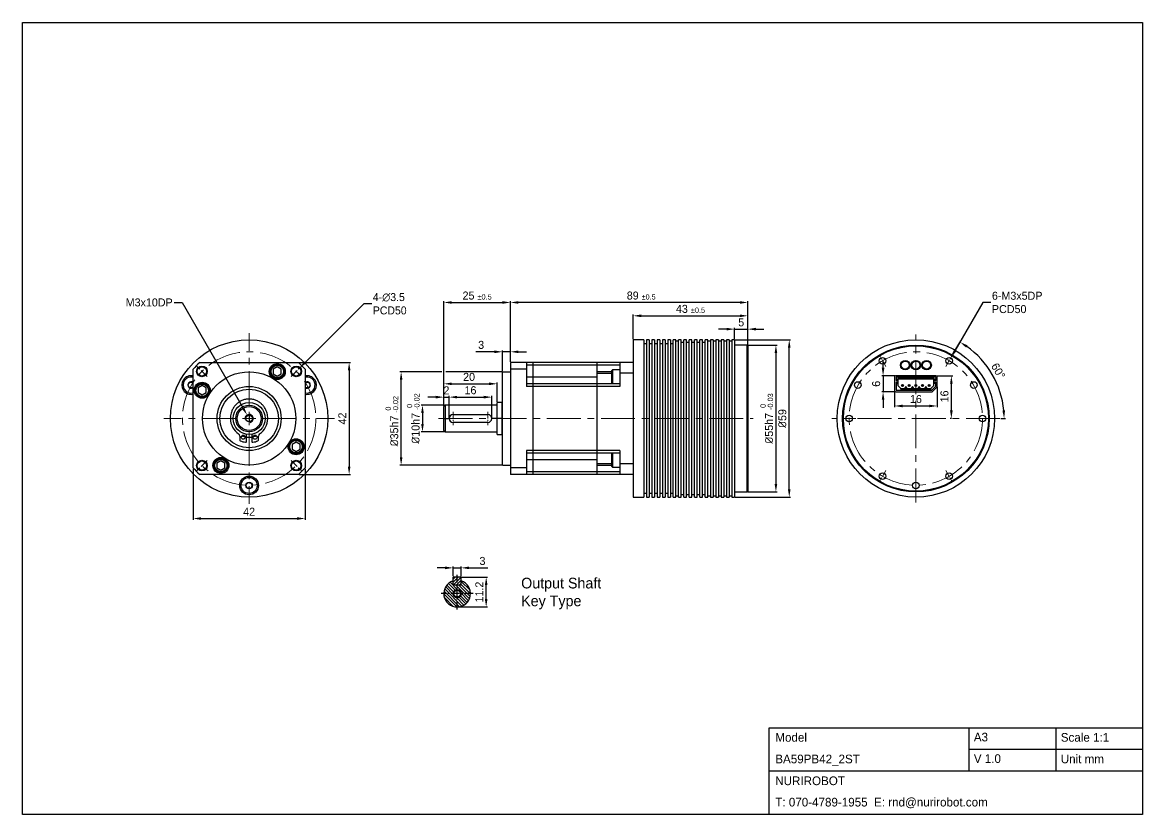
# Model space of a CAD drawing. Header units: millimetres. Extents: x 0 to 420, y 0 to 297.
import ezdxf

# ---------------------------------------------------------------- set-up
doc = ezdxf.new("R2010")
doc.units = ezdxf.units.MM
doc.header["$PDSIZE"] = -1
doc.linetypes.add('CENTERX2', pattern=[20.32, 12.7, -2.54, 2.54, -2.54])
doc.layers.add('중심선', color=1, linetype='CENTERX2')
doc.layers.add('치수선', color=3, linetype='Continuous')
doc.styles.add('누리로봇 문자스타일_20230829', font='GOTHIC.TTF')
doc.dimstyles.new('A4기본 치수스타일', dxfattribs={"dimtxt": 3, "dimasz": 2.5, "dimexe": 0.5, "dimexo": 0.3, "dimgap": 1, "dimtad": 1, "dimtoh": 1, "dimdec": 1, "dimzin": 12, "dimdsep": 46, "dimtxsty": '누리로봇 문자스타일_20230829', "dimcen": 0.09, "dimclrd": 3, "dimclre": 3, "dimclrt": 3, "dimadec": 0, "dimazin": 3, "dimtm": 1e-09, "dimtfac": 1, "dimtdec": 1, "dimtofl": 0, "dimtmove": 0, "dimatfit": 3, "dimfxl": 1, "dimfrac": 2, "dimarcsym": 0})
doc.dimstyles.new('A4지시선 치수스타일', dxfattribs={"dimtxt": 3, "dimasz": 2.5, "dimexe": 0.5, "dimexo": 0.3, "dimgap": 0.396875, "dimtad": 0, "dimtih": 1, "dimtoh": 1, "dimdec": 1, "dimzin": 12, "dimdsep": 46, "dimtxsty": '누리로봇 문자스타일_20230829', "dimcen": 0.09, "dimclrd": 3, "dimclre": 3, "dimclrt": 3, "dimadec": 0, "dimazin": 3, "dimtm": 1e-09, "dimtfac": 1, "dimtdec": 1, "dimtofl": 0, "dimtmove": 0, "dimatfit": 3, "dimfxl": 1, "dimfrac": 2, "dimarcsym": 0})
doc.dimstyles.new('A4치수선 초과 치수스타일', dxfattribs={"dimtxt": 3, "dimasz": 2.5, "dimexe": 0.5, "dimexo": 0.3, "dimgap": 1, "dimtad": 1, "dimdec": 1, "dimzin": 12, "dimdsep": 46, "dimtxsty": '누리로봇 문자스타일_20230829', "dimcen": 0.09, "dimclrd": 3, "dimclre": 3, "dimclrt": 3, "dimadec": 0, "dimazin": 3, "dimtm": 1e-09, "dimtfac": 1, "dimtdec": 1, "dimtofl": 0, "dimtmove": 0, "dimatfit": 3, "dimfxl": 1, "dimfrac": 2, "dimarcsym": 0})

# ---------------------------------------------------------------- blocks, each defined once
blk = doc.blocks.new('*D58')
at = {"layer": 'Defpoints', "color": 0}
for p in [(342.5, 164.5), (348.3, 164.5), (348.7, 148.5)]:
    blk.add_point(p, dxfattribs=at)
at = {"layer": '치수선', "color": 3, "lineweight": -2}
for p, q in [((342.8, 164.5), (348.8, 164.5)), ((348.3, 151.5), (348.3, 161.5)), ((348.4, 148.5), (347.8, 148.5))]:
    blk.add_line(p, q, dxfattribs=at)
at = {"layer": '치수선', "color": 3}
for points in [[(347.8, 161.5), (348.8, 161.5), (348.3, 164.5)], [(347.8, 151.5), (348.8, 151.5), (348.3, 148.5)]]:
    blk.add_solid(points, dxfattribs=at)
at = {"layer": '치수선', "color": 3, "insert": (345.72, 156.78), "char_height": 3, "attachment_point": 5, "rotation": 90, "style": '누리로봇 문자스타일_20230829'}
blk.add_mtext('16', dxfattribs=at)
blk = doc.blocks.new('*D59')
at = {"layer": 'Defpoints', "color": 0}
for p in [(327.5, 164.5), (322.7, 158.5), (327.5, 158.5)]:
    blk.add_point(p, dxfattribs=at)
at = {"layer": '치수선', "color": 3, "lineweight": -2}
for p, q in [((322.7, 167.5), (322.7, 170.5)), ((327.2, 164.5), (322.2, 164.5)), ((322.7, 164.5), (322.7, 158.5)), ((327.2, 158.5), (322.2, 158.5)), ((322.7, 155.5), (322.7, 152.5))]:
    blk.add_line(p, q, dxfattribs=at)
at = {"layer": '치수선', "color": 3}
for points in [[(322.2, 167.5), (323.2, 167.5), (322.7, 164.5)], [(322.2, 155.5), (323.2, 155.5), (322.7, 158.5)]]:
    blk.add_solid(points, dxfattribs=at)
at = {"layer": '치수선', "color": 3, "insert": (320.12, 161.5), "char_height": 3, "attachment_point": 5, "rotation": 90, "style": '누리로봇 문자스타일_20230829'}
blk.add_mtext('6', dxfattribs=at)
blk = doc.blocks.new('*D60')
at = {"layer": 'Defpoints', "color": 0}
for p in [(343, 160.61), (327, 159), (343, 153.2)]:
    blk.add_point(p, dxfattribs=at)
at = {"layer": '치수선', "color": 3, "lineweight": -2}
for p, q in [((343, 160.31), (343, 152.7)), ((327, 158.7), (327, 152.7)), ((330, 153.2), (340, 153.2))]:
    blk.add_line(p, q, dxfattribs=at)
at = {"layer": '치수선', "color": 3}
for points in [[(330, 153.7), (330, 152.7), (327, 153.2)], [(340, 153.7), (340, 152.7), (343, 153.2)]]:
    blk.add_solid(points, dxfattribs=at)
at = {"layer": '치수선', "color": 3, "insert": (335, 155.78), "char_height": 3, "attachment_point": 5, "style": '누리로봇 문자스타일_20230829'}
blk.add_mtext('16', dxfattribs=at)
blk = doc.blocks.new('*U56')
at = {"color": 1, "linetype": 'CENTERX2', "lineweight": 18, "ltscale": 0.2}
blk.add_line((-2.5, 0), (2.5, 0), dxfattribs=at)
blk = doc.blocks.new('*U57')
at = {"color": 0, "linetype": 'ByBlock', "lineweight": -2}
for p, rotation in [((235.99, 139.54), 120), ((260.99, 139.54), 60.00000000000001), ((223.49, 117.89), 180), ((235.99, 96.24), 240), ((260.99, 96.24), 300)]:
    blk.add_blockref('*U56', p, dxfattribs=dict(at, rotation=rotation))
blk.add_blockref('*U56', (273.49, 117.89), dxfattribs=at)
blk = doc.blocks.new('*D61')
at = {"color": 3, "ltscale": 0.5}
for p, q in [((348.9, 172.58), (351.79, 177.57)), ((366.8, 148.5), (368.57, 148.5))]:
    blk.add_line(p, q, dxfattribs=at)
blk.add_arc((335, 148.5), 33.07, 5.1991, 54.8009, dxfattribs=at)
for points in [[(353.79, 175.1), (354.33, 175.95), (351.54, 177.14)], [(368.44, 151.52), (367.44, 151.47), (368.07, 148.5)]]:
    blk.add_solid(points, dxfattribs=at)
at = {"layer": 'Defpoints', "color": 0, "ltscale": 0.5}
for p in [(348.75, 172.32), (346.25, 167.99), (366.08, 159.81), (303.5, 148.5), (366.5, 148.5)]:
    blk.add_point(p, dxfattribs=at)
at = {"color": 3, "ltscale": 0.5, "insert": (365.87, 166.32), "char_height": 3, "attachment_point": 5, "rotation": 300, "style": '누리로봇 문자스타일_20230829'}
blk.add_mtext('60°', dxfattribs=at)
blk = doc.blocks.new('*D62')
at = {"color": 3, "linetype": 'Continuous', "lineweight": -2}
for p, q in [((360.11, 192), (349.62, 173.83)), ((363.11, 192), (360.11, 192)), ((347.41, 170.15), (347.59, 170.15)), ((347.5, 170.06), (347.5, 170.24))]:
    blk.add_line(p, q, dxfattribs=at)
at = {"color": 3, "linetype": 'Continuous'}
blk.add_solid([(349.19, 174.08), (350.06, 173.58), (348.12, 171.23)], dxfattribs=at)
at = {"layer": 'Defpoints', "color": 0, "linetype": 'Continuous'}
for p in [(346.87, 169.07), (348.12, 171.23)]:
    blk.add_point(p, dxfattribs=at)
at = {"color": 3, "linetype": 'Continuous', "lineweight": 18, "insert": (363.51, 192), "char_height": 3, "attachment_point": 4, "style": '누리로봇 문자스타일_20230829'}
blk.add_mtext('6-M3x5DP\\PPCD50', dxfattribs=at)
blk = doc.blocks.new('*D63')
at = {"layer": 'Defpoints', "color": 0}
for p in [(271.7, 176), (271.7, 121), (282.52, 121)]:
    blk.add_point(p, dxfattribs=at)
at = {"layer": '치수선', "color": 3, "lineweight": -2}
for p, q in [((272, 176), (283.02, 176)), ((282.52, 173), (282.52, 124)), ((272, 121), (283.02, 121))]:
    blk.add_line(p, q, dxfattribs=at)
at = {"layer": '치수선', "color": 3}
for points in [[(282.02, 173), (283.02, 173), (282.52, 176)], [(282.02, 124), (283.02, 124), (282.52, 121)]]:
    blk.add_solid(points, dxfattribs=at)
at = {"layer": '치수선', "color": 3, "insert": (279.07, 148.5), "char_height": 3, "attachment_point": 5, "rotation": 90, "style": '누리로봇 문자스타일_20230829'}
blk.add_mtext('{\\fISOCPEUR|b0|i0|c0|p34;%%C}55h7 {\\H0.66x;\\S 0^ -0.03;}', dxfattribs=at)
blk = doc.blocks.new('*D64')
at = {"layer": 'Defpoints', "color": 0}
for p in [(272, 187), (229, 178), (272, 176)]:
    blk.add_point(p, dxfattribs=at)
at = {"layer": '치수선', "color": 3, "lineweight": -2}
for p, q in [((229, 178.3), (229, 187.5)), ((232, 187), (269, 187)), ((272, 176.3), (272, 187.5))]:
    blk.add_line(p, q, dxfattribs=at)
at = {"layer": '치수선', "color": 3}
for points in [[(232, 187.5), (232, 186.5), (229, 187)], [(269, 187.5), (269, 186.5), (272, 187)]]:
    blk.add_solid(points, dxfattribs=at)
at = {"layer": '치수선', "color": 3, "insert": (250.5, 189.58), "char_height": 3, "attachment_point": 5, "style": '누리로봇 문자스타일_20230829'}
blk.add_mtext('43 {\\H0.66667x;%%P0.5}', dxfattribs=at)
blk = doc.blocks.new('*D65')
at = {"layer": 'Defpoints', "color": 0}
for p in [(272, 182), (267, 178), (272, 176)]:
    blk.add_point(p, dxfattribs=at)
at = {"layer": '치수선', "color": 3, "lineweight": -2}
for p, q in [((264, 182), (261, 182)), ((267, 178.3), (267, 182.5)), ((267, 182), (272, 182)), ((272, 176.3), (272, 182.5)), ((275, 182), (278, 182))]:
    blk.add_line(p, q, dxfattribs=at)
at = {"layer": '치수선', "color": 3}
for points in [[(264, 182.5), (264, 181.5), (267, 182)], [(275, 182.5), (275, 181.5), (272, 182)]]:
    blk.add_solid(points, dxfattribs=at)
at = {"layer": '치수선', "color": 3, "insert": (269.5, 184.54), "char_height": 3, "attachment_point": 5, "style": '누리로봇 문자스타일_20230829'}
blk.add_mtext('5', dxfattribs=at)
blk = doc.blocks.new('*D66')
at = {"layer": 'Defpoints', "color": 0}
for p in [(267, 178), (287.52, 178), (267, 119)]:
    blk.add_point(p, dxfattribs=at)
at = {"layer": '치수선', "color": 3, "lineweight": -2}
for p, q in [((267.3, 178), (288.02, 178)), ((287.52, 122), (287.52, 175)), ((267.3, 119), (288.02, 119))]:
    blk.add_line(p, q, dxfattribs=at)
at = {"layer": '치수선', "color": 3}
for points in [[(287.02, 175), (288.02, 175), (287.52, 178)], [(287.02, 122), (288.02, 122), (287.52, 119)]]:
    blk.add_solid(points, dxfattribs=at)
at = {"layer": '치수선', "color": 3, "insert": (284.94, 148.5), "char_height": 3, "attachment_point": 5, "rotation": 90, "style": '누리로봇 문자스타일_20230829'}
blk.add_mtext('{\\fISOCPEUR|b0|i0|c0|p34;%%C}59', dxfattribs=at)
blk = doc.blocks.new('*D67')
at = {"layer": 'Defpoints', "color": 0}
for p in [(183, 192), (272, 175.7), (183, 169.5)]:
    blk.add_point(p, dxfattribs=at)
at = {"layer": '치수선', "color": 3, "lineweight": -2}
for p, q in [((183, 169.8), (183, 192.5)), ((269, 192), (186, 192)), ((272, 176), (272, 192.5))]:
    blk.add_line(p, q, dxfattribs=at)
at = {"layer": '치수선', "color": 3}
for points in [[(186, 192.5), (186, 191.5), (183, 192)], [(269, 192.5), (269, 191.5), (272, 192)]]:
    blk.add_solid(points, dxfattribs=at)
at = {"layer": '치수선', "color": 3, "insert": (232, 194.58), "char_height": 3, "attachment_point": 5, "style": '누리로봇 문자스타일_20230829'}
blk.add_mtext('89 {\\H0.65x;%%P0.5}', dxfattribs=at)
blk = doc.blocks.new('*D68')
at = {"layer": 'Defpoints', "color": 0}
for p in [(158.5, 153.5), (150, 143.5), (158.5, 143.5)]:
    blk.add_point(p, dxfattribs=at)
at = {"layer": '치수선', "color": 3, "lineweight": -2}
for p, q in [((158.2, 153.5), (149.5, 153.5)), ((150, 150.5), (150, 146.5)), ((158.2, 143.5), (149.5, 143.5))]:
    blk.add_line(p, q, dxfattribs=at)
at = {"layer": '치수선', "color": 3}
for points in [[(149.5, 150.5), (150.5, 150.5), (150, 153.5)], [(149.5, 146.5), (150.5, 146.5), (150, 143.5)]]:
    blk.add_solid(points, dxfattribs=at)
at = {"layer": '치수선', "color": 3, "insert": (146.55, 148.5), "char_height": 3, "attachment_point": 5, "rotation": 90, "style": '누리로봇 문자스타일_20230829'}
blk.add_mtext('{\\fISOCPEUR|b0|i0|c0|p34;%%C}10h7 {\\H0.66x;\\S 0^ -0.02;}', dxfattribs=at)
blk = doc.blocks.new('*D71')
at = {"layer": 'Defpoints', "color": 0}
for p in [(142, 166), (180, 166), (180, 131)]:
    blk.add_point(p, dxfattribs=at)
at = {"layer": '치수선', "color": 3, "lineweight": -2}
for p, q in [((157.25, 166), (141.5, 166)), ((179.7, 166), (158.75, 166)), ((142, 134), (142, 163)), ((179.7, 131), (141.5, 131))]:
    blk.add_line(p, q, dxfattribs=at)
at = {"layer": '치수선', "color": 3}
for points in [[(141.5, 163), (142.5, 163), (142, 166)], [(141.5, 134), (142.5, 134), (142, 131)]]:
    blk.add_solid(points, dxfattribs=at)
at = {"layer": '치수선', "color": 3, "insert": (138.55, 147.5), "char_height": 3, "width": 29.0707, "attachment_point": 5, "rotation": 90, "style": '누리로봇 문자스타일_20230829'}
blk.add_mtext('{\\fISOCPEUR|b0|i0|c0|p34;%%C}35h7 {\\H0.66x;\\S 0^ -0.02;}', dxfattribs=at)
blk = doc.blocks.new('*D73')
at = {"layer": 'Defpoints', "color": 0}
for p in [(183, 192), (183, 192), (158, 153)]:
    blk.add_point(p, dxfattribs=at)
at = {"layer": '치수선', "color": 3, "lineweight": -2}
for p, q in [((158, 153.3), (158, 192.5)), ((161, 192), (180, 192)), ((183, 192.3), (183, 192.5))]:
    blk.add_line(p, q, dxfattribs=at)
at = {"layer": '치수선', "color": 3}
for points in [[(161, 192.5), (161, 191.5), (158, 192)], [(180, 192.5), (180, 191.5), (183, 192)]]:
    blk.add_solid(points, dxfattribs=at)
at = {"layer": '치수선', "color": 3, "insert": (170.5, 194.58), "char_height": 3, "attachment_point": 5, "style": '누리로봇 문자스타일_20230829'}
blk.add_mtext('25 {\\H0.66667x;%%P0.5}', dxfattribs=at)
blk = doc.blocks.new('*D74')
at = {"layer": 'Defpoints', "color": 0}
for p in [(183, 173.5), (183, 169.5), (180, 166)]:
    blk.add_point(p, dxfattribs=at)
at = {"layer": '치수선', "color": 3, "lineweight": -2}
for p, q in [((177, 173.5), (169.99, 173.5)), ((180, 166.3), (180, 174)), ((183, 173.5), (180, 173.5)), ((183, 169.8), (183, 174)), ((186, 173.5), (189, 173.5))]:
    blk.add_line(p, q, dxfattribs=at)
at = {"layer": '치수선', "color": 3}
for points in [[(177, 174), (177, 173), (180, 173.5)], [(186, 174), (186, 173), (183, 173.5)]]:
    blk.add_solid(points, dxfattribs=at)
at = {"layer": '치수선', "color": 3, "insert": (172, 176.08), "char_height": 3, "attachment_point": 5, "style": '누리로봇 문자스타일_20230829'}
blk.add_mtext('3', dxfattribs=at)
blk = doc.blocks.new('*D75')
at = {"layer": 'Defpoints', "color": 0}
for p in [(178, 161.5), (158, 153), (178, 154.5)]:
    blk.add_point(p, dxfattribs=at)
at = {"layer": '치수선', "color": 3, "lineweight": -2}
for p, q in [((158, 153.3), (158, 162)), ((161, 161.5), (175, 161.5)), ((178, 154.8), (178, 162))]:
    blk.add_line(p, q, dxfattribs=at)
at = {"layer": '치수선', "color": 3}
for points in [[(161, 162), (161, 161), (158, 161.5)], [(175, 162), (175, 161), (178, 161.5)]]:
    blk.add_solid(points, dxfattribs=at)
at = {"layer": '치수선', "color": 3, "insert": (167.47, 164.08), "char_height": 3, "attachment_point": 5, "style": '누리로봇 문자스타일_20230829'}
blk.add_mtext('20', dxfattribs=at)
blk = doc.blocks.new('*D69')
at = {"layer": 'Defpoints', "color": 0}
for p in [(176, 156.5), (160, 148.5), (176, 148.5)]:
    blk.add_point(p, dxfattribs=at)
at = {"layer": '치수선', "color": 3, "lineweight": -2}
for p, q in [((160, 148.8), (160, 157)), ((163, 156.5), (173, 156.5)), ((176, 148.8), (176, 157))]:
    blk.add_line(p, q, dxfattribs=at)
at = {"layer": '치수선', "color": 3}
for points in [[(163, 157), (163, 156), (160, 156.5)], [(173, 157), (173, 156), (176, 156.5)]]:
    blk.add_solid(points, dxfattribs=at)
at = {"layer": '치수선', "color": 3, "insert": (168, 159.08), "char_height": 3, "attachment_point": 5, "style": '누리로봇 문자스타일_20230829'}
blk.add_mtext('16', dxfattribs=at)
blk = doc.blocks.new('*D70')
at = {"layer": 'Defpoints', "color": 0}
for p in [(158, 156.5), (160, 156.5), (160, 148.5)]:
    blk.add_point(p, dxfattribs=at)
at = {"layer": '치수선', "color": 3, "lineweight": -2}
for p, q in [((155, 156.5), (152, 156.5)), ((158, 156.8), (158, 157)), ((158, 156.5), (160, 156.5)), ((160, 148.8), (160, 157)), ((163, 156.5), (166, 156.5))]:
    blk.add_line(p, q, dxfattribs=at)
at = {"layer": '치수선', "color": 3}
for points in [[(155, 157), (155, 156), (158, 156.5)], [(163, 157), (163, 156), (160, 156.5)]]:
    blk.add_solid(points, dxfattribs=at)
at = {"layer": '치수선', "color": 3, "insert": (159, 159.04), "char_height": 3, "attachment_point": 5, "style": '누리로봇 문자스타일_20230829'}
blk.add_mtext('2', dxfattribs=at)
blk = doc.blocks.new('*D78')
at = {"layer": 'Defpoints', "color": 0}
for p in [(164.5, 89.03), (173.89, 89.03), (163, 77.83)]:
    blk.add_point(p, dxfattribs=at)
at = {"layer": '치수선', "color": 3, "lineweight": -2}
for p, q in [((164.8, 89.03), (174.39, 89.03)), ((173.89, 80.83), (173.89, 86.03)), ((163.3, 77.83), (174.39, 77.83))]:
    blk.add_line(p, q, dxfattribs=at)
at = {"layer": '치수선', "color": 3}
for points in [[(173.39, 86.03), (174.39, 86.03), (173.89, 89.03)], [(173.39, 80.83), (174.39, 80.83), (173.89, 77.83)]]:
    blk.add_solid(points, dxfattribs=at)
at = {"layer": '치수선', "color": 3, "insert": (171.32, 83.43), "char_height": 3, "attachment_point": 5, "rotation": 90, "style": '누리로봇 문자스타일_20230829'}
blk.add_mtext('11.2', dxfattribs=at)
blk = doc.blocks.new('*D79')
at = {"layer": 'Defpoints', "color": 0}
for p in [(164.5, 92.5), (161.5, 89.03), (164.5, 89.03)]:
    blk.add_point(p, dxfattribs=at)
at = {"layer": '치수선', "color": 3, "lineweight": -2}
for p, q in [((158.5, 92.5), (155.5, 92.5)), ((161.5, 89.33), (161.5, 93)), ((161.5, 92.5), (164.5, 92.5)), ((164.5, 89.33), (164.5, 93)), ((167.5, 92.5), (174.51, 92.5))]:
    blk.add_line(p, q, dxfattribs=at)
at = {"layer": '치수선', "color": 3}
for points in [[(158.5, 93), (158.5, 92), (161.5, 92.5)], [(167.5, 93), (167.5, 92), (164.5, 92.5)]]:
    blk.add_solid(points, dxfattribs=at)
at = {"layer": '치수선', "color": 3, "insert": (172.5, 95.08), "char_height": 3, "attachment_point": 5, "style": '누리로봇 문자스타일_20230829'}
blk.add_mtext('3', dxfattribs=at)
blk = doc.blocks.new('*D82')
at = {"layer": 'Defpoints', "color": 0}
for p in [(103.52, 169.5), (103.52, 127.5), (122.5, 127.5)]:
    blk.add_point(p, dxfattribs=at)
at = {"layer": '치수선', "color": 3, "lineweight": -2}
for p, q in [((103.82, 169.5), (123, 169.5)), ((122.5, 166.5), (122.5, 130.5)), ((103.82, 127.5), (123, 127.5))]:
    blk.add_line(p, q, dxfattribs=at)
at = {"layer": '치수선', "color": 3}
for points in [[(122, 166.5), (123, 166.5), (122.5, 169.5)], [(122, 130.5), (123, 130.5), (122.5, 127.5)]]:
    blk.add_solid(points, dxfattribs=at)
at = {"layer": '치수선', "color": 3, "insert": (119.96, 148.5), "char_height": 3, "attachment_point": 5, "rotation": 90, "style": '누리로봇 문자스타일_20230829'}
blk.add_mtext('42', dxfattribs=at)
blk = doc.blocks.new('*D83')
at = {"layer": 'Defpoints', "color": 0}
for p in [(64, 129.98), (106, 129.98), (106, 111)]:
    blk.add_point(p, dxfattribs=at)
at = {"layer": '치수선', "color": 3, "lineweight": -2}
for p, q in [((64, 129.68), (64, 110.5)), ((106, 129.68), (106, 110.5)), ((67, 111), (103, 111))]:
    blk.add_line(p, q, dxfattribs=at)
at = {"layer": '치수선', "color": 3}
for points in [[(67, 111.5), (67, 110.5), (64, 111)], [(103, 111.5), (103, 110.5), (106, 111)]]:
    blk.add_solid(points, dxfattribs=at)
at = {"layer": '치수선', "color": 3, "insert": (85, 113.54), "char_height": 3, "attachment_point": 5, "style": '누리로봇 문자스타일_20230829'}
blk.add_mtext('42', dxfattribs=at)
blk = doc.blocks.new('SW_CENTERMARKSYMBOL_0')
at = {"layer": '중심선', "color": 0, "linetype": 'CENTERX2', "lineweight": 18}
for p, q in [((0, 5), (0, 32)), ((-5, 0), (-32, 0)), ((0, 0), (-2.5, 0)), ((0, 0), (0, 2.5)), ((0, 0), (0, -2.5)), ((0, 0), (2.5, 0)), ((5, 0), (32, 0)), ((0, -5), (0, -32))]:
    blk.add_line(p, q, dxfattribs=at)
blk = doc.blocks.new('*D80')
at = {"layer": 'Defpoints', "color": 0}
for p in [(84.25, 149.8), (85.75, 147.2)]:
    blk.add_point(p, dxfattribs=at)
at = {"layer": '치수선', "color": 3, "lineweight": -2}
for p, q in [((56.89, 192), (59.89, 192)), ((59.89, 192), (82.75, 152.4)), ((84.91, 148.5), (85.09, 148.5)), ((85, 148.41), (85, 148.59))]:
    blk.add_line(p, q, dxfattribs=at)
at = {"layer": '치수선', "color": 3}
blk.add_solid([(83.18, 152.65), (82.32, 152.15), (84.25, 149.8)], dxfattribs=at)
at = {"layer": '치수선', "color": 3, "insert": (47.54, 192), "char_height": 3, "attachment_point": 5, "style": '누리로봇 문자스타일_20230829'}
blk.add_mtext('M3x10DP', dxfattribs=at)
blk = doc.blocks.new('*D84')
at = {"layer": 'Defpoints', "color": 0}
for p in [(101.44, 164.94), (103.92, 167.42)]:
    blk.add_point(p, dxfattribs=at)
at = {"layer": '치수선', "color": 3, "lineweight": -2}
for p, q in [((128, 191.5), (106.04, 169.54)), ((131, 191.5), (128, 191.5)), ((102.59, 166.18), (102.77, 166.18)), ((102.68, 166.09), (102.68, 166.27))]:
    blk.add_line(p, q, dxfattribs=at)
at = {"layer": '치수선', "color": 3}
blk.add_solid([(105.68, 169.89), (106.39, 169.18), (103.92, 167.42)], dxfattribs=at)
at = {"layer": '치수선', "color": 3, "insert": (131.4, 191.5), "char_height": 3, "attachment_point": 4, "style": '누리로봇 문자스타일_20230829'}
blk.add_mtext('{\\fPMingLiU|b0|i0|c129|p0;4-∅3.5\\PPCD50}', dxfattribs=at)
blk = doc.blocks.new('*U85')
at = {"layer": '중심선', "color": 1, "linetype": 'CENTERX2', "lineweight": 18, "ltscale": 0.25}
blk.add_line((-1.94, -1.94), (1.94, 1.94), dxfattribs=at)
blk = doc.blocks.new('*U86')
at = {"color": 0, "linetype": 'ByBlock', "lineweight": -2}
for p, rotation in [((67.32, 166.18), 89.99999999999997), ((67.32, 130.82), 180), ((102.68, 130.82), 269.9999999999999)]:
    blk.add_blockref('*U85', p, dxfattribs=dict(at, rotation=rotation))
blk.add_blockref('*U85', (102.68, 166.18), dxfattribs=at)

msp = doc.modelspace()

# ---------------------------------------------------------------- hatches: boundary and pattern name
at = {"ltscale": 0.5}
h = msp.add_hatch(dxfattribs=at)
h.set_pattern_fill('ANSI31', color=256, scale=0.25)
h.set_pattern_definition([(45, (-66.4269, -92.47155), (-0.561266, 0.561266), [])])
h.paths.add_polyline_path([(163, 89.03), (161.5, 89.03), (161.5, 87.6, -0.076321), (163, 87.83)])
h.paths.add_polyline_path([(163, 87.83, 0.076321), (161.5, 87.6), (161.5, 86.03), (163, 86.03)])
h.paths.add_polyline_path([(164.5, 87.6, 0.076321), (163, 87.83), (163, 86.03), (164.5, 86.03)])
h.paths.add_polyline_path([(164.5, 89.03), (163, 89.03), (163, 87.83, -0.076321), (164.5, 87.6)])
h = msp.add_hatch(dxfattribs=at)
h.set_pattern_fill('ANSI31', color=256, scale=0.25, angle=90)
h.set_pattern_definition([(135, (-66.4269, -92.47155), (-0.561266, -0.561266), [])])
edge = h.paths.add_edge_path()
edge.add_line((168, 82.83), (164.5, 82.83))
edge.add_arc((163, 82.83), 1.5, 270, 360, ccw=False)
edge.add_line((163, 81.33), (163, 77.83))
edge.add_arc((163, 82.83), 5, 270, 360)
edge = h.paths.add_edge_path()
edge.add_arc((163, 82.83), 1.5, 180, 270, ccw=False)
edge.add_line((161.5, 82.83), (158, 82.83))
edge.add_arc((163, 82.83), 5, 180, 270)
edge.add_line((163, 77.83), (163, 81.33))
edge = h.paths.add_edge_path()
edge.add_line((163, 86.03), (161.5, 86.03))
edge.add_line((161.5, 86.03), (161.5, 87.6))
edge.add_arc((163, 82.83), 5, 107.4576, 180)
edge.add_line((158, 82.83), (161.5, 82.83))
edge.add_arc((163, 82.83), 1.5, 90, 180, ccw=False)
edge.add_line((163, 84.33), (163, 86.03))
edge = h.paths.add_edge_path()
edge.add_line((164.5, 87.6), (164.5, 86.03))
edge.add_line((164.5, 86.03), (163, 86.03))
edge.add_line((163, 86.03), (163, 84.33))
edge.add_arc((163, 82.83), 1.5, 0, 90, ccw=False)
edge.add_line((164.5, 82.83), (168, 82.83))
edge.add_arc((163, 82.83), 5, 0, 72.5424)

# ---------------------------------------------------------------- linework, layer by layer
at = {"color": 7, "linetype": 'Continuous', "lineweight": 25}
for p, q in [((233, 178), (229, 178)), ((229, 178), (229, 119)), ((233, 178), (233, 119)), ((234, 176.5), (233, 176.5)), ((235, 178), (234, 178)), ((234, 178), (234, 119)), ((235, 178), (235, 119)), ((236, 176.5), (235, 176.5)), ((237, 178), (236, 178)), ((236, 178), (236, 119)), ((237, 178), (237, 119)), ((238, 176.5), (237, 176.5)), ((239, 178), (238, 178)), ((238, 178), (238, 119)), ((239, 178), (239, 119)), ((240, 176.5), (239, 176.5)), ((241, 178), (240, 178)), ((240, 178), (240, 119)), ((241, 178), (241, 119)), ((242, 176.5), (241, 176.5)), ((243, 178), (242, 178)), ((242, 178), (242, 119)), ((243, 178), (243, 119)), ((244, 176.5), (243, 176.5)), ((245, 178), (244, 178)), ((244, 119), (244, 178)), ((245, 119), (245, 178)), ((246, 177.5), (245, 177.5)), ((247, 178), (246, 178)), ((246, 119), (246, 178)), ((247, 119), (247, 178)), ((248, 177.05), (247, 177.05)), ((249, 178), (248, 178)), ((248, 119), (248, 178)), ((249, 119), (249, 178)), ((250, 177.05), (249, 177.05)), ((251, 178), (250, 178)), ((250, 119), (250, 178)), ((251, 119), (251, 178)), ((252, 177.05), (251, 177.05)), ((253, 178), (252, 178)), ((252, 119), (252, 178)), ((253, 119), (253, 178)), ((254, 177.05), (253, 177.05)), ((255, 178), (254, 178)), ((254, 119), (254, 178)), ((255, 119), (255, 178)), ((256, 177.05), (255, 177.05)), ((257, 178), (256, 178)), ((256, 119), (256, 178)), ((257, 119), (257, 178)), ((258, 177.5), (257, 177.5)), ((259, 178), (258, 178)), ((258, 178), (258, 119)), ((259, 178), (259, 119)), ((260, 177.5), (259, 177.5)), ((261, 178), (260, 178)), ((260, 178), (260, 119)), ((261, 178), (261, 119)), ((262, 177.5), (261, 177.5)), ((263, 178), (262, 178)), ((262, 178), (262, 119)), ((263, 178), (263, 119)), ((264, 177.5), (263, 177.5)), ((265, 178), (264, 178)), ((264, 178), (264, 119)), ((265, 178), (265, 119)), ((266, 177.5), (265, 177.5)), ((267, 178), (266, 178)), ((266, 178), (266, 119)), ((267, 178), (267, 119)), ((271.7, 176), (267, 176)), ((272, 175.7), (271.7, 176)), ((271.7, 121), (271.7, 176)), ((272, 175.7), (272, 121.3)), ((66.48, 169.5), (103.52, 169.5)), ((95.58, 168.75), (95.58, 168.45)), ((229, 169.5), (183, 169.5)), ((183, 169.5), (183, 127.5)), ((189, 169.5), (189, 160.5)), ((224, 168.5), (189, 168.5)), ((191.5, 127.5), (191.5, 169.5)), ((215.5, 127.5), (215.5, 169.5)), ((224, 169.5), (224, 160.5)), ((64, 129.98), (64, 167.02)), ((95.58, 167.84), (94.08, 166.97)), ((94.08, 166.97), (94.08, 165.24)), ((94.08, 165.24), (95.58, 164.37)), ((97.08, 166.97), (95.58, 167.84)), ((95.58, 164.37), (97.08, 165.24)), ((97.08, 165.24), (97.08, 166.97)), ((106, 167.02), (106, 129.98)), ((180, 166), (183, 166)), ((180, 131), (180, 166)), ((189, 167.02), (183, 167.02)), ((215.5, 164), (189, 164)), ((221.25, 166.75), (221, 166.5)), ((221, 161.5), (221, 166.5)), ((224, 166.75), (221.25, 166.75)), ((221.25, 166.75), (221.25, 161.5)), ((229, 165.47), (224, 165.47)), ((327, 164), (327, 159)), ((342.5, 164.5), (327.5, 164.5)), ((327.55, 163.98), (327.55, 162.79)), ((342.45, 163.98), (327.55, 163.98)), ((342.45, 163.98), (342.45, 162.79)), ((343, 160.61), (343, 164)), ((64, 160.29), (63.77, 159.96)), ((64, 162), (63.95, 162.04)), ((63.95, 162.04), (64, 161.93)), ((67.4, 160.81), (65.9, 159.94)), ((65.9, 159.94), (65.9, 158.21)), ((67.4, 161.73), (67.4, 161.43)), ((68.9, 159.94), (67.4, 160.81)), ((68.9, 158.21), (68.9, 159.94)), ((95.58, 163.45), (95.58, 163.75)), ((106, 161.81), (106.23, 162.14)), ((106.05, 160.06), (106, 160.17)), ((106, 160.1), (106.05, 160.06)), ((224, 161.5), (189, 161.5)), ((224, 160.5), (189, 160.5)), ((327.55, 163.26), (328.25, 163.26)), ((327.55, 162.79), (328.25, 162.79)), ((327.55, 162.09), (327.55, 159.08)), ((327.55, 162.09), (328.25, 162.09)), ((327.55, 161.61), (328.25, 161.61)), ((328.25, 163.53), (328.25, 160.87)), ((341.75, 163.53), (328.25, 163.53)), ((341.75, 163.28), (328.25, 163.28)), ((328.25, 160.87), (329.34, 159.78)), ((329.34, 159.78), (340.66, 159.78)), ((329.34, 159.53), (329.34, 159.78)), ((330, 161.25), (330, 160.9)), ((330, 160.55), (330, 160.9)), ((331.25, 160.48), (330.75, 159.78)), ((331.75, 159.78), (331.25, 160.48)), ((332.5, 161.25), (332.5, 160.9)), ((332.5, 160.55), (332.5, 160.9)), ((333.75, 160.48), (333.25, 159.78)), ((334.25, 159.78), (333.75, 160.48)), ((335, 161.25), (335, 160.9)), ((335, 160.55), (335, 160.9)), ((336.25, 160.48), (335.75, 159.78)), ((336.75, 159.78), (336.25, 160.48)), ((337.5, 161.25), (337.5, 160.9)), ((337.5, 160.55), (337.5, 160.9)), ((338.75, 160.48), (338.25, 159.78)), ((339.25, 159.78), (338.75, 160.48)), ((340, 161.25), (340, 160.9)), ((340, 160.55), (340, 160.9)), ((340.66, 159.78), (341.75, 160.87)), ((340.66, 159.78), (340.66, 159.53)), ((340.95, 159.08), (342.45, 160.58)), ((341.25, 158.65), (342.85, 160.25)), ((341.75, 160.87), (341.75, 163.53)), ((342.45, 163.26), (341.75, 163.26)), ((342.45, 162.79), (341.75, 162.79)), ((342.45, 162.09), (341.75, 162.09)), ((342.45, 161.61), (341.75, 161.61)), ((342.45, 160.58), (342.45, 162.09)), ((65.9, 158.21), (67.4, 157.35)), ((67.4, 157.35), (68.9, 158.21)), ((67.4, 156.43), (67.4, 156.73)), ((327.5, 158.5), (340.89, 158.5)), ((327.55, 159.08), (340.95, 159.08)), ((340.66, 159.53), (329.34, 159.53)), ((158.5, 153.5), (158, 153)), ((158, 144), (158, 153)), ((178, 153.5), (158.5, 153.5)), ((158.5, 153.5), (158.5, 143.5)), ((179.9, 154.5), (178, 154.5)), ((178, 142.5), (178, 154.5)), ((179.9, 142.5), (179.9, 154.5)), ((180, 154.1), (179.9, 154.1)), ((85, 149.75), (85, 147.25)), ((158, 148.5), (160, 148.5)), ((161.5, 150), (174.5, 150)), ((179.9, 148.5), (176, 148.5)), ((158, 144), (158.5, 143.5)), ((158.5, 143.5), (178, 143.5)), ((174.5, 147), (161.5, 147)), ((179.9, 142.9), (180, 142.9)), ((81.5, 141.89), (81.5, 140.41)), ((84, 139.9), (84, 142.58)), ((86, 142.58), (86, 139.9)), ((88.5, 140.41), (88.5, 141.89)), ((102.6, 139.65), (101.1, 138.79)), ((101.1, 138.79), (101.1, 137.06)), ((102.6, 140.57), (102.6, 140.27)), ((104.1, 138.79), (102.6, 139.65)), ((104.1, 137.06), (104.1, 138.79)), ((178, 142.5), (179.9, 142.5)), ((101.1, 137.06), (102.6, 136.19)), ((102.6, 136.19), (104.1, 137.06)), ((102.6, 135.27), (102.6, 135.57)), ((224, 136.5), (189, 136.5)), ((189, 136.5), (189, 127.5)), ((224, 135.5), (189, 135.5)), ((221, 130.5), (221, 135.5)), ((221.25, 135.5), (221.25, 130.25)), ((224, 136.5), (224, 127.5)), ((74.42, 132.63), (72.92, 131.76)), ((72.92, 131.76), (72.92, 130.03)), ((74.42, 133.55), (74.42, 133.25)), ((75.92, 131.76), (74.42, 132.63)), ((75.92, 130.03), (75.92, 131.76)), ((180, 131), (183, 131)), ((215.5, 133), (189, 133)), ((221, 130.5), (221.25, 130.25)), ((221.25, 130.25), (224, 130.25)), ((229, 131.53), (224, 131.53)), ((103.52, 127.5), (66.48, 127.5)), ((72.92, 130.03), (74.42, 129.16)), ((74.42, 129.16), (75.92, 130.03)), ((74.42, 128.25), (74.42, 128.55)), ((189, 129.98), (183, 129.98)), ((229, 127.5), (183, 127.5)), ((224, 128.5), (189, 128.5)), ((229, 119), (233, 119)), ((233, 120.5), (234, 120.5)), ((234, 119), (235, 119)), ((235, 120.5), (236, 120.5)), ((236, 119), (237, 119)), ((237, 120.5), (238, 120.5)), ((238, 119), (239, 119)), ((239, 120.5), (240, 120.5)), ((240, 119), (241, 119)), ((241, 120.5), (242, 120.5)), ((242, 119), (243, 119)), ((243, 120.5), (244, 120.5)), ((244, 119), (245, 119)), ((245, 119.5), (246, 119.5)), ((246, 119), (247, 119)), ((247, 119.95), (248, 119.95)), ((248, 119), (249, 119)), ((249, 119.95), (250, 119.95)), ((250, 119), (251, 119)), ((251, 119.95), (252, 119.95)), ((252, 119), (253, 119)), ((253, 119.95), (254, 119.95)), ((254, 119), (255, 119)), ((255, 119.95), (256, 119.95)), ((256, 119), (257, 119)), ((257, 119.5), (258, 119.5)), ((258, 119), (259, 119)), ((259, 119.5), (260, 119.5)), ((260, 119), (261, 119)), ((261, 119.5), (262, 119.5)), ((262, 119), (263, 119)), ((263, 119.5), (264, 119.5)), ((264, 119), (265, 119)), ((265, 119.5), (266, 119.5)), ((266, 119), (267, 119)), ((267, 121), (271.7, 121)), ((271.7, 121), (272, 121.3))]:
    msp.add_line(p, q, dxfattribs=at)
at = {"color": 1, "linetype": 'CENTERX2', "lineweight": 18}
for p, q in [((335, 117), (335, 180)), ((366.5, 148.5), (303.5, 148.5))]:
    msp.add_line(p, q, dxfattribs=at)
at = {"color": 8, "linetype": 'Continuous', "lineweight": 25}
for p, q in [((215.5, 166.18), (221, 166.18)), ((221, 165.31), (215.5, 165.31)), ((180, 148.5), (179.9, 148.5)), ((215.5, 131.69), (221, 131.69)), ((221, 130.82), (215.5, 130.82))]:
    msp.add_line(p, q, dxfattribs=at)
for p, q in [((164.5, 89.03), (161.5, 89.03)), ((161.5, 86.03), (161.5, 89.03)), ((164.5, 86.03), (164.5, 89.03)), ((164.5, 86.03), (161.5, 86.03))]:
    msp.add_line(p, q)
at = {"lineweight": -3}
msp.add_line((354.9, 32.55), (354.9, 16.38), dxfattribs=at)
at = {"lineweight": -3, "ltscale": 3}
for p, q in [((387.45, 32.55), (387.45, 16.38)), ((354.9, 24.52), (420, 24.52)), ((280, 16.38), (420, 16.38))]:
    msp.add_line(p, q, dxfattribs=at)
msp.add_lwpolyline([(0, 297), (420, 297), (420, 0), (0, 0)], close=True)
at = {"color": 7, "linetype": 'Continuous', "lineweight": 25, "flags": 128}
for points in [[(106.99, 164.04), (106.47, 164.04), (106, 163.96)], [(63.77, 159.96), (63.91, 160.04), (64, 160.1)], [(106.23, 162.14), (106.09, 162.06), (106, 162)], [(84, 141.57), (84.19, 141.55), (85, 141.5)], [(85, 141.5), (85.81, 141.55), (86, 141.57)]]:
    msp.add_lwpolyline(points, dxfattribs=at)
at = {"lineweight": -3, "ltscale": 3}
msp.add_lwpolyline([(280, 0), (280, 32.55), (420, 32.55), (420, 0)], close=True, dxfattribs=at)
at = {"color": 7, "linetype": 'Continuous', "lineweight": 25}
for centre, radius in [((85, 148.5), 29.5), ((335, 148.5), 29.5), ((335, 148.5), 27.5), ((335, 148.5), 27.2), ((67.32, 166.18), 2), ((95.58, 166.1), 3), ((95.58, 166.1), 2.65), ((95.58, 166.1), 2.35), ((102.68, 166.18), 2), ((322.5, 170.15), 1.25), ((331, 168.5), 1.8), ((331, 168.5), 1.5), ((335, 168.5), 1.8), ((335, 168.5), 1.5), ((339, 168.5), 1.8), ((339, 168.5), 1.5), ((347.5, 170.15), 1.25), ((67.32, 166.18), 1.75), ((85, 148.5), 17.5), ((102.68, 166.18), 1.75), ((67.4, 159.08), 3), ((67.4, 159.08), 2.65), ((67.4, 159.08), 2.35), ((85, 148.5), 12), ((313.26, 161.05), 1.25), ((330, 160.9), 0.35), ((330, 160.9), 0.005), ((332.5, 160.9), 0.35), ((332.5, 160.9), 0.005), ((335, 160.9), 0.35), ((335, 160.9), 0.005), ((337.5, 160.9), 0.35), ((337.5, 160.9), 0.005), ((340, 160.9), 0.35), ((340, 160.9), 0.005), ((356.74, 161.05), 1.25), ((85, 148.5), 11), ((85, 148.5), 6), ((85, 148.5), 5), ((85, 148.5), 4.5), ((85, 148.5), 1.25), ((310, 148.5), 1.25), ((360, 148.5), 1.25), ((82.78, 141.5), 0.75), ((87.22, 141.5), 0.75), ((102.6, 137.92), 3), ((102.6, 137.92), 2.65), ((102.6, 137.92), 2.35), ((67.32, 130.82), 2), ((67.32, 130.82), 1.75), ((74.42, 130.9), 3), ((74.42, 130.9), 2.65), ((74.42, 130.9), 2.35), ((102.68, 130.82), 2), ((102.68, 130.82), 1.75), ((85, 123.4), 3.5), ((85, 123.4), 3), ((322.5, 126.85), 1.25), ((347.5, 126.85), 1.25), ((85, 123.4), 1.2), ((335, 123.4), 1.25)]:
    msp.add_circle(centre, radius, dxfattribs=at)
at = {"color": 1, "linetype": 'CENTERX2', "lineweight": 18}
msp.add_circle((335, 148.5), 25, dxfattribs=at)
at = {"ltscale": 0.5}
for radius in [1.5, 1.25]:
    msp.add_circle((163, 82.83), radius, dxfattribs=at)
at = {"color": 7, "linetype": 'Continuous', "lineweight": 25}
for centre, radius, start, end in [((85, 148.5), 28, 131.4096, 138.5904), ((85, 148.5), 28, 41.4096, 48.5904), ((63.26, 161.05), 3.5, 77.8402, 282.1598), ((63.26, 161.05), 3, 75.7741, 284.2259), ((106.74, 161.05), 3.5, 257.8402, 102.1598), ((106.74, 161.05), 3, 255.7741, 85.1422), ((327.5, 164), 0.5, 90, 180), ((342.5, 164), 0.5, 0, 90), ((63.26, 161.05), 1.2, 55.1422, 295.1421), ((106.74, 161.05), 1.2, 235.1422, 115.1422), ((342.5, 160.61), 0.5, 315, 0), ((327.5, 159), 0.5, 180, 270), ((340.89, 159), 0.5, 270, 315), ((85, 148.5), 7, 180, 235.7711), ((85, 148.5), 7, 304.2289, 360), ((80.5, 141.89), 1, 0, 55.7711), ((81.8, 140.41), 0.3, 180, 248.419), ((85, 148.5), 9, 248.419, 261.4064), ((85, 148.5), 7, 247.0673, 257.723), ((83.7, 139.9), 0.3, 261.4064, 360), ((86.3, 139.9), 0.3, 180, 278.5936), ((85, 148.5), 9, 278.5936, 291.581), ((85, 148.5), 7, 282.277, 292.9327), ((88.2, 140.41), 0.3, 291.581, 0), ((89.5, 141.89), 1, 124.2289, 180), ((85, 148.5), 28, 221.4096, 228.5904), ((85, 148.5), 28, 311.4096, 318.5904)]:
    msp.add_arc(centre, radius, start, end, dxfattribs=at)
for centre, radius, start, end in [((85, 148.5), 1.5, 284.9214, 194.9688), ((161.5, 148.5), 1.5, 90, 270), ((174.5, 148.5), 1.5, 270, 90), ((163, 82.83), 5, 107.4576, 72.5424)]:
    msp.add_arc(centre, radius, start, end)
for points, knots in [([(62.07, 161.15), (62.19, 161.33), (62.42, 161.66), (62.65, 161.98), (62.75, 162.14)], [0, 0, 0, 0, 0.5346, 1, 1, 1, 1]), ([(62.58, 160.06), (62.51, 160.2), (62.37, 160.51), (62.19, 160.88), (62.09, 161.11), (62.07, 161.15)], [0, 0, 0, 0, 0.366241, 0.87108, 1, 1, 1, 1]), ([(63.77, 159.96), (63.56, 159.98), (63.16, 160.02), (62.76, 160.05), (62.58, 160.06)], [0, 0, 0, 0, 0.534601, 1, 1, 1, 1]), ([(62.75, 162.14), (62.97, 162.12), (63.37, 162.08), (63.76, 162.05), (63.95, 162.04)], [0, 0, 0, 0, 0.534601, 1, 1, 1, 1]), ([(107.25, 159.96), (107.2, 159.97), (106.95, 159.99), (106.54, 160.02), (106.2, 160.05), (106.05, 160.06)], [0, 0, 0, 0, 0.1289196, 0.6337582, 1, 1, 1, 1]), ([(106.23, 162.14), (106.37, 162.12), (106.71, 162.1), (107.13, 162.06), (107.37, 162.04), (107.42, 162.04)], [0, 0, 0, 0, 0.366241, 0.871079, 1, 1, 1, 1]), ([(107.93, 160.95), (107.81, 160.77), (107.58, 160.44), (107.35, 160.12), (107.25, 159.96)], [0, 0, 0, 0, 0.534601, 1, 1, 1, 1]), ([(107.42, 162.04), (107.51, 161.84), (107.69, 161.48), (107.85, 161.12), (107.93, 160.95)], [0, 0, 0, 0, 0.534601, 1, 1, 1, 1]), ([(92, 148.5), (91.99, 148.82), (91.96, 149.51), (91.73, 150.6), (91.31, 151.76), (90.66, 152.85), (89.83, 153.83), (88.86, 154.64), (87.7, 155.29), (86.39, 155.7), (85, 155.85), (83.61, 155.7), (82.3, 155.29), (81.14, 154.64), (80.17, 153.83), (79.34, 152.85), (78.69, 151.76), (78.27, 150.6), (78.04, 149.51), (78.01, 148.82), (78, 148.5)], [0, 0, 0, 0, 0.043281, 0.092172, 0.147068, 0.208088, 0.261162, 0.317592, 0.376765, 0.43788, 0.5, 0.56212, 0.623235, 0.682408, 0.738838, 0.791912, 0.852932, 0.907828, 0.956719, 1, 1, 1, 1]), ([(83.8, 123.5), (83.83, 123.54), (83.97, 123.75), (84.21, 124.09), (84.41, 124.37), (84.49, 124.49)], [0, 0, 0, 0, 0.128919, 0.633758, 1, 1, 1, 1]), ([(84.31, 122.41), (84.22, 122.61), (84.05, 122.97), (83.88, 123.33), (83.8, 123.5)], [0, 0, 0, 0, 0.5346, 1, 1, 1, 1]), ([(85.51, 122.31), (85.3, 122.33), (84.9, 122.37), (84.5, 122.4), (84.31, 122.41)], [0, 0, 0, 0, 0.5346, 1, 1, 1, 1]), ([(84.49, 124.49), (84.7, 124.47), (85.1, 124.43), (85.5, 124.4), (85.69, 124.39)], [0, 0, 0, 0, 0.5346, 1, 1, 1, 1]), ([(86.2, 123.3), (86.11, 123.18), (85.92, 122.9), (85.68, 122.56), (85.54, 122.35), (85.51, 122.31)], [0, 0, 0, 0, 0.366241, 0.87108, 1, 1, 1, 1]), ([(85.69, 124.39), (85.78, 124.19), (85.95, 123.83), (86.12, 123.47), (86.2, 123.3)], [0, 0, 0, 0, 0.534601, 1, 1, 1, 1])]:
    msp.add_open_spline(points, degree=3, knots=knots, dxfattribs=at)
at = {"layer": '중심선', "color": 1, "linetype": 'CENTERX2', "lineweight": 18}
msp.add_line((156, 148.5), (274, 148.5), dxfattribs=at)
at = {"layer": '중심선', "color": 1, "linetype": 'CENTERX2', "lineweight": 18, "ltscale": 0.2}
for p, q in [((161.5, 151), (161.5, 146)), ((174.5, 151), (174.5, 146))]:
    msp.add_line(p, q, dxfattribs=at)
at = {"layer": '중심선', "ltscale": 0.25}
for p, q in [((163, 76.83), (163, 89.83)), ((169, 82.83), (157, 82.83))]:
    msp.add_line(p, q, dxfattribs=at)
at = {"layer": '중심선', "color": 1, "linetype": 'CENTERX2', "lineweight": 18}
msp.add_circle((85, 148.5), 25, dxfattribs=at)

# ---------------------------------------------------------------- block references
for name, p in [('*U57', (86.51, 30.61)), ('*U86', (0, 0))]:
    msp.add_blockref(name, p)
msp.add_blockref('SW_CENTERMARKSYMBOL_0', (85, 148.5), dxfattribs=at)

# ---------------------------------------------------------------- texts
at = {"color": 3, "ltscale": 0.5, "insert": (187, 88.79), "char_height": 4, "width": 69.668, "attachment_point": 1, "style": '누리로봇 문자스타일_20230829'}
msp.add_mtext('Output Shaft\\PKey Type', dxfattribs=at)
at = {"lineweight": -3, "attachment_point": 1, "style": '누리로봇 문자스타일_20230829'}
for s, insert, char_height, width in [('Model', (282.3, 30.58), 3.255, 10.7408), ('A3', (356.72, 30.7), 3.255, 22.2026), ('{\\fCentury Gothic|b0|i0|c0|p34;Scale 1:1}', (389.32, 30.58), 3.2548, 53.4053), ('BA59PB42_2ST', (282.28, 22.48), 3.2548, 39.9112), ('V 1.0', (356.72, 22.62), 3.255, 22.2026), ('Unit mm', (389.32, 22.5), 3.255, 53.4053), ('NURIROBOT', (282.28, 14.3), 3.255, 40.3813), ('T: 070-4789-1955  E: rnd@nurirobot.com', (282.29, 6.29), 3.2548, 113.1697)]:
    msp.add_mtext(s, dxfattribs=dict(at, insert=insert, char_height=char_height, width=width))

# ---------------------------------------------------------------- dimensions: what is measured, and where the dimension line sits
at = {"color": 7, "linetype": 'Continuous', "lineweight": 18}
dim = msp.add_diameter_dim_2p(p1=(346.87, 169.07), p2=(348.12, 171.23), text='6-M3x5DP\\PPCD50', dimstyle='A4지시선 치수스타일', override={"dimasz": 3}, dxfattribs=at)
dim.commit()
dim.dimension.update_dxf_attribs({"geometry": '*D62', "text_midpoint": (373.13, 192), "dimtype": 163})
at = {"ltscale": 0.5}
dim = msp.add_angular_dim_2l(base=(366.08, 159.81), line1=((366.5, 148.5), (303.5, 148.5)), line2=((346.25, 167.99), (348.75, 172.32)), dimstyle='A4기본 치수스타일', override={"dimasz": 3, "dimdec": 0, "dimadec": 0, "dimazin": 3}, dxfattribs=at)
dim.commit()
dim.dimension.update_dxf_attribs({"geometry": '*D61', "text_midpoint": (365.87, 166.32)})
at = {"layer": '치수선'}
for base, p1, p2, text, override, picture, middle in [((183, 192), (158, 153), (183, 192), '<> {\\H0.66667x;%%P0.5}', {"dimasz": 3, "dimtofl": 1}, '*D73', (170.5, 192)), ((183, 192), (272, 175.7), (183, 169.5), '<> {\\H0.65x;%%P0.5}', {"dimasz": 3, "dimtmove": 0}, '*D67', (232, 192)), ((272, 187), (229, 178), (272, 176), '<> {\\H0.66667x;%%P0.5}', {"dimasz": 3, "dimtofl": 1, "dimtmove": 0}, '*D64', (250.5, 187))]:
    dim = msp.add_linear_dim(base=base, p1=p1, p2=p2, text=text, dimstyle='A4기본 치수스타일', override=override, dxfattribs=at)
    dim.commit()
    dim.dimension.update_dxf_attribs({"geometry": picture, "text_midpoint": middle, "dimtype": 160})
for p1, p2, text, picture, middle in [((85.75, 147.2), (84.25, 149.8), 'M3x10DP', '*D80', (47.54, 192)), ((101.44, 164.94), (103.92, 167.42), '{\\fPMingLiU|b0|i0|c129|p0;4-<>\\PPCD50}', '*D84', (139.18, 191.5))]:
    dim = msp.add_diameter_dim_2p(p1=p1, p2=p2, text=text, dimstyle='A4지시선 치수스타일', override={"dimasz": 3}, dxfattribs=at)
    dim.commit()
    dim.dimension.update_dxf_attribs({"geometry": picture, "text_midpoint": middle, "dimtype": 163})
for base, p1, p2, override, picture, middle in [((272, 182), (267, 178), (272, 176), {"dimasz": 3, "dimtofl": 1, "dimtmove": 0}, '*D65', (269.5, 182)), ((183, 173.5), (180, 166), (183, 169.5), {"dimasz": 3, "dimtofl": 1}, '*D74', (172, 173.5)), ((178, 161.5), (158, 153), (178, 154.5), {"dimasz": 3, "dimtofl": 1}, '*D75', (167.47, 161.5)), ((160, 156.5), (158, 156.5), (160, 148.5), {"dimasz": 3, "dimtofl": 1}, '*D70', (159, 156.5)), ((343, 153.2), (327, 159), (343, 160.61), {"dimasz": 3}, '*D60', (335, 153.2)), ((106, 111), (64, 129.98), (106, 129.98), {"dimasz": 3, "dimtofl": 1}, '*D83', (85, 111))]:
    dim = msp.add_linear_dim(base=base, p1=p1, p2=p2, dimstyle='A4기본 치수스타일', override=override, dxfattribs=at)
    dim.commit()
    dim.dimension.update_dxf_attribs({"geometry": picture, "text_midpoint": middle, "dimtype": 160})
for base, p1, p2, text, override, picture, middle in [((287.52, 178), (267, 119), (267, 178), '{\\fISOCPEUR|b0|i0|c0|p34;%%C}<>', {"dimasz": 3, "dimtofl": 1, "dimtmove": 0}, '*D66', (287.52, 148.5)), ((142, 166), (180, 131), (180, 166), '{\\fISOCPEUR|b0|i0|c0|p34;%%C}<>h7 {\\H0.66x;\\S 0^ -0.02;}', {"dimasz": 3, "dimtofl": 1, "dimtmove": 0}, '*D71', (142, 147.5)), ((150, 143.5), (158.5, 153.5), (158.5, 143.5), '{\\fISOCPEUR|b0|i0|c0|p34;%%C}<>h7 {\\H0.66x;\\S 0^ -0.02;}', {"dimasz": 3, "dimtofl": 1}, '*D68', (150, 148.5))]:
    dim = msp.add_linear_dim(base=base, p1=p1, p2=p2, angle=90, text=text, dimstyle='A4기본 치수스타일', override=override, dxfattribs=at)
    dim.commit()
    dim.dimension.update_dxf_attribs({"geometry": picture, "text_midpoint": middle, "dimtype": 160})
dim = msp.add_linear_dim(base=(282.52, 121), p1=(271.7, 176), p2=(271.7, 121), angle=90, text='{\\fISOCPEUR|b0|i0|c0|p34;%%C}<>h7 {\\H0.66x;\\S 0^ -0.03;}', dimstyle='A4기본 치수스타일', override={"dimasz": 3, "dimtofl": 1, "dimtmove": 0}, dxfattribs=at)
dim.commit()
dim.dimension.update_dxf_attribs({"geometry": '*D63', "text_midpoint": (279.07, 148.5)})
for base, p1, p2, override, picture, middle in [((122.5, 127.5), (103.52, 169.5), (103.52, 127.5), {"dimasz": 3, "dimtofl": 1}, '*D82', (122.5, 148.5)), ((322.7, 158.5), (327.5, 164.5), (327.5, 158.5), {"dimasz": 3, "dimtofl": 1}, '*D59', (322.7, 161.5)), ((348.3, 164.5), (348.7, 148.5), (342.5, 164.5), {"dimasz": 3}, '*D58', (348.3, 156.78))]:
    dim = msp.add_linear_dim(base=base, p1=p1, p2=p2, angle=90, dimstyle='A4기본 치수스타일', override=override, dxfattribs=at)
    dim.commit()
    dim.dimension.update_dxf_attribs({"geometry": picture, "text_midpoint": middle, "dimtype": 160})
for base, p1, p2, dimstyle, picture, middle in [((176, 156.5), (160, 148.5), (176, 148.5), 'A4기본 치수스타일', '*D69', (168, 159.08)), ((164.5, 92.5), (161.5, 89.03), (164.5, 89.03), 'A4치수선 초과 치수스타일', '*D79', (172.5, 95.08))]:
    dim = msp.add_linear_dim(base=base, p1=p1, p2=p2, dimstyle=dimstyle, override={"dimasz": 3, "dimtofl": 1}, dxfattribs=at)
    dim.commit()
    dim.dimension.update_dxf_attribs({"geometry": picture, "text_midpoint": middle})
dim = msp.add_linear_dim(base=(173.89, 89.03), p1=(163, 77.83), p2=(164.5, 89.03), angle=90, dimstyle='A4치수선 초과 치수스타일', override={"dimasz": 3, "dimtofl": 1}, dxfattribs=at)
dim.commit()
dim.dimension.update_dxf_attribs({"geometry": '*D78', "text_midpoint": (171.32, 83.43)})

doc.saveas('drawing.dxf')
